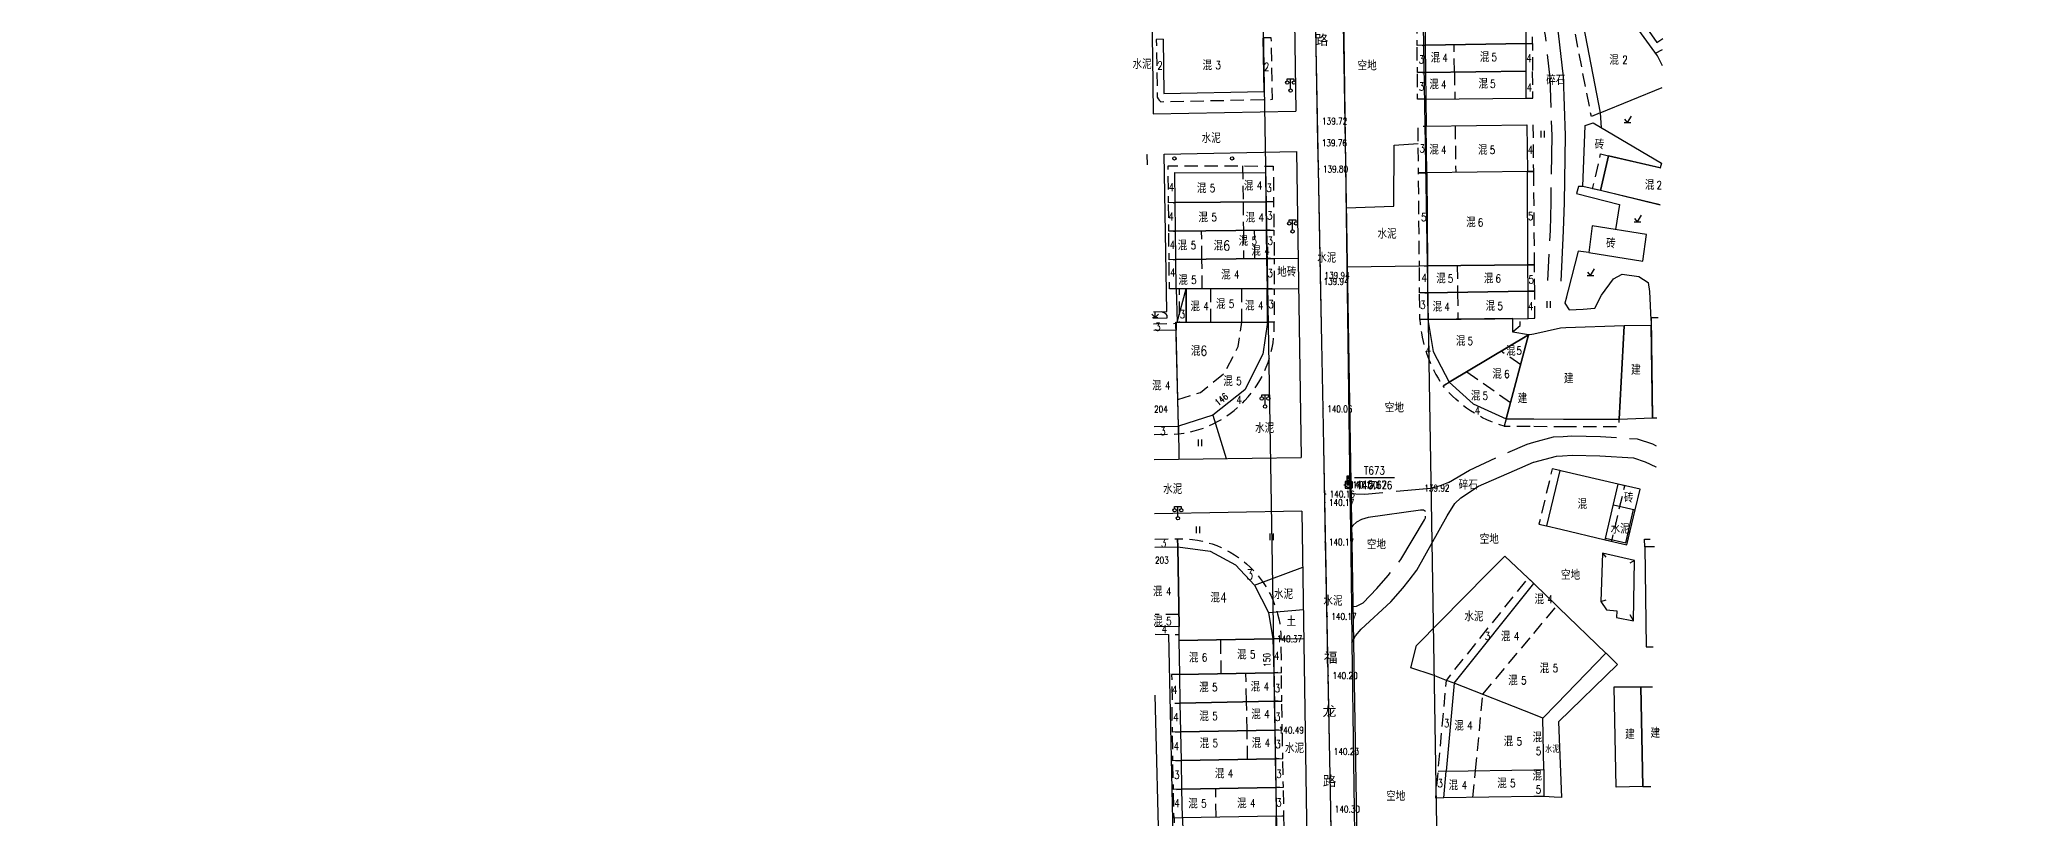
# Model space of a CAD drawing. Extents: x 529262 to 576451, y 2694391 to 2717535.
# Drawn here: x 565890.9 to 566188.9, y 2709770.7 to 2709887.6 of the extents above; entities that cross this region are included whole.
import ezdxf
from ezdxf.enums import TextEntityAlignment as Align
from ezdxf.xclip import XClip

# ---------------------------------------------------------------- set-up
doc = ezdxf.new("R2010")
doc.units = 0
doc.header["$XCLIPFRAME"] = 0
doc.linetypes.add('X2', pattern=[10, 8, -2])
doc.linetypes.add('X5', pattern=[3, 2, -1])
for name, color, linetype in [('a红线图', 1, 'Continuous'), ('DLDW', 8, 'Continuous'), ('DLSS', 4, 'Continuous'), ('DMTZ', 8, 'Continuous'), ('GCD', 8, 'Continuous'), ('JMD', 8, 'Continuous'), ('KZD', 8, 'Continuous'), ('PP-COM', 7, 'Continuous'), ('RD-中线', 40, 'Continuous'), ('RD-红线', 7, 'Continuous'), ('ZBTZ', 8, 'Continuous'), ('ZJ', 7, 'Continuous'), ('污水管径标注_W10-', 202, 'Continuous')]:
    doc.layers.add(name, color=color, linetype=linetype)
doc.styles.add('HZ', font='rs.shx', dxfattribs={"width": 0.8, "bigfont": 'hztxt.shx'})
doc.styles.add('romanc', font='romanc.shx', dxfattribs={"width": 0.8})
doc.styles.add('等线体', font='simhei.ttf')
doc.linetypes.add('10421', pattern='A,2,[150,AAA.SHX,S=0.5,R=0,X=0,Y=0.5],1e-11', length=2)
doc.linetypes.add('10422', pattern='A,0.75,[150,AAA.SHX,S=0.5,R=0,X=0,Y=0.5],1.5,[177,AAA.SHX,S=1,R=0,X=0,Y=0.4],0.75', length=3)
doc.linetypes.add('1161', pattern='A,0,[149,AAA.SHX,S=0.15,R=0,X=0,Y=0],-1.6', length=1.6)
doc.linetypes.add('445', pattern='A,8,-0.5,[147,AAA.SHX,S=1,R=0,X=0,Y=0],-1.5', length=10)

# ---------------------------------------------------------------- blocks, each defined once
blk = doc.blocks.new('A$C19FD0107')
at = {"layer": 'RD-中线', "color": 8, "flags": 128}
blk.add_lwpolyline([(-4915.64, 15741.63), (-4910.45, 15430.53)], dxfattribs=at)
at = {"layer": 'RD-中线', "color": 8}
blk.add_lwpolyline([(-4910.45, 15430.53), (-4907.99, 15283.66)], dxfattribs=at)
at = {"layer": 'RD-中线', "color": 8, "linetype": 'Continuous', "flags": 128}
for points in [[(-4490.73, 14139.44, 0), (-4490.29, 14139.42)], [(-3818.25, 14086.17, 0), (-3817.74, 14086.17)]]:
    blk.add_lwpolyline(points, format="xyb", dxfattribs=at)
at = {"layer": 'RD-红线', "color": 8, "flags": 128}
for points in [[(-4927.13, 15710.71), (-4927.13, 15710.47), (-4926.97, 15701.33), (-4922.45, 15430.33)], [(-4903.14, 15711.75), (-4903.14, 15711.5), (-4902.87, 15695.1), (-4898.45, 15430.73)]]:
    blk.add_lwpolyline(points, dxfattribs=at)
at = {"layer": 'RD-红线', "color": 8}
for points in [[(-4922.45, 15430.33), (-4920.82, 15333.12)], [(-4898.45, 15430.73), (-4896.82, 15333.35)]]:
    blk.add_lwpolyline(points, dxfattribs=at)
blk = doc.blocks.new('GC200')
at = {"linetype": 'Continuous', "const_width": 0.2, "flags": 128}
blk.add_lwpolyline([(-0.1, 0, 1), (0.1, 0, 1)], format="xyb", close=True, dxfattribs=at)
blk = doc.blocks.new('gc054')
at = {"color": 8}
for points in [[(-0.5, 0), (0, 0), (0.5, 0), (0.5, 2.6), (-0.5, 2.6), (-0.5, 0)], [(-0.5, 2.08), (0.5, 2.08)], [(-0.5, 1.56), (0.5, 1.56)], [(-0.5, 1.04), (0.5, 1.04)], [(-0.5, 0.52), (0.5, 0.52)]]:
    blk.add_lwpolyline(points, dxfattribs=at)
at = {"color": 8, "linetype": 'Continuous'}
for points in [[(0.5, 2.08), (0.5, 2.6), (-0.5, 2.6)], [(-0.5, 2.6), (-0.5, 2.08), (0.5, 2.08)], [(-0.5, 1.56), (-0.5, 1.04), (0.5, 1.04)], [(0.5, 1.56), (-0.5, 1.56), (0.5, 1.04)], [(0.5, 0), (0.5, 0.52), (-0.5, 0.52)], [(-0.5, 0.52), (0, 0), (0.5, 0)], [(-0.5, 0.52), (-0.5, 0), (0, 0)]]:
    blk.add_solid(points, dxfattribs=at)
blk = doc.blocks.new('gc261')
blk.add_lwpolyline([(-1, -1), (1, -1), (1, 1), (-1, 1)], close=True)
blk.add_point((0, 0))
blk = doc.blocks.new('gc121')
at = {"color": 8}
for p, q in [((-0.5, -1), (-0.5, 1)), ((0.5, -1), (0.5, 1))]:
    blk.add_line(p, q, dxfattribs=at)
blk = doc.blocks.new('gc170')
at = {"color": 8, "linetype": 'Continuous'}
blk.add_circle((0, 0), 0.5, dxfattribs=at)
blk = doc.blocks.new('gc124')
at = {"color": 8}
for p, q in [((-1, 1), (0, 0)), ((-0.8, 0), (0.8, 0)), ((0, 0), (0, 1.6)), ((0, 0), (1, 1))]:
    blk.add_line(p, q, dxfattribs=at)
blk = doc.blocks.new('gc097')
at = {"color": 8}
for p, q in [((-1, 2.9), (-1, 3.5)), ((-1, 3.5), (1, 3.5)), ((0, 0.5), (0, 3.5)), ((1, 3.5), (1, 2.9))]:
    blk.add_line(p, q, dxfattribs=at)
for centre in [(-1, 2.4), (0, 0), (1, 2.4)]:
    blk.add_circle(centre, 0.5, dxfattribs=at)
blk = doc.blocks.new('gc116')
at = {"color": 8}
for p, q in [((-1.3, 0), (-0.8, 0)), ((0, 1.3), (0, 0.8)), ((1.3, 0), (0.8, 0)), ((0, -1.3), (0, -0.8))]:
    blk.add_line(p, q, dxfattribs=at)
blk.add_circle((0, 0), 0.8, dxfattribs=at)
blk.add_point((0, 0), dxfattribs=at)
blk = doc.blocks.new('gc123')
at = {"color": 8}
for p, q in [((-1, 0), (1, 0)), ((0, 0), (-0.8, 1)), ((0, 0), (1.2, 2))]:
    blk.add_line(p, q, dxfattribs=at)

msp = doc.modelspace()

# ---------------------------------------------------------------- linework, layer by layer
at = {"layer": 'a红线图', "color": 8, "linetype": 'Continuous', "lineweight": 0, "flags": 128}
msp.add_lwpolyline([(566002.192, 2710136.326), (566109.082, 2710133.706), (566102.533, 2710124.92), (566100.925, 2710114.792), (566103.162, 2710098.867), (566102.215, 2710078.564), (566102.717, 2710046.58), (566103.542, 2710024.38), (566098.749, 2709996.517), (566091.062, 2709979.95), (566088.689, 2709969.605), (566093.614, 2709951.357), (566100.107, 2709923.223), (566100.107, 2709923.223), (566100.107, 2709923.223), (566095.932, 2709922.206), (566095.932, 2709922.206), (566081.847, 2709912.554), (566085.668, 2709714.381)], dxfattribs=at)
msp.add_lwpolyline([(566002.192, 2710136.326), (566109.082, 2710133.706), (566102.533, 2710124.92), (566100.925, 2710114.792), (566103.162, 2710098.867), (566102.215, 2710078.564), (566102.717, 2710046.58), (566103.542, 2710024.38), (566098.749, 2709996.517), (566091.062, 2709979.95), (566088.689, 2709969.605), (566093.614, 2709951.357), (566100.107, 2709923.223), (566100.107, 2709923.223), (566100.107, 2709923.223), (566095.932, 2709922.206), (566095.932, 2709922.206), (566081.847, 2709912.554), (566085.668, 2709714.381)], dxfattribs=at)
at = {"layer": 'DLSS', "linetype": 'Continuous', "flags": 128}
for points in [[(566078.675, 2709920.534), (566079.33, 2709876.849)], [(566086.206, 2709910.49), (566087.42, 2709819.556)], [(566079.421, 2709870.774), (566080.109, 2709824.875)], [(566080.23, 2709816.793), (566081.023, 2709763.902)], [(566087.491, 2709814.228), (566087.647, 2709802.516)], [(566087.72, 2709797.064), (566088.198, 2709761.25)]]:
    msp.add_lwpolyline(points, dxfattribs=at)
for points, elevation in [([(566057.301, 2709920.31), (566057.867, 2709881.071), (566057.934, 2709876.442)], 139.365), ([(566114.998, 2709901.996), (566116.131, 2709898.395), (566117.554, 2709893.47), (566118.681, 2709888.523), (566119.394, 2709881.992), (566119.694, 2709873.166), (566119.541, 2709863.105), (566119.434, 2709858.858), (566119.045, 2709851.3)], 137.872), ([(566057.934, 2709876.442), (566079.33, 2709876.849)], 139.631), ([(566056.967, 2709870.35), (566057.021, 2709870.351)], 139.631), ([(566057.051, 2709868.76), (566057.021, 2709870.351)], 139.974), ([(566059.54, 2709870.399), (566079.421, 2709870.774)], 139.631), ([(566059.986, 2709846.75), (566059.54, 2709870.399)], 139.974), ([(566057.975, 2709846.713), (566059.986, 2709846.75)], 139.796), ([(566114.998, 2709824.148), (566118.417, 2709825.077), (566119.325, 2709825.127)], 140.223), ([(566119.325, 2709825.127), (566120.771, 2709825.205), (566124.902, 2709825.108), (566129.936, 2709824.797), (566131.718, 2709824.201), (566133.319, 2709823.441), (566133.324, 2709823.437)], 140.223), ([(566058.087, 2709824.573), (566080.109, 2709824.875)], 140.046), ([(566087.72, 2709797.064), (566088.253, 2709798.116), (566089.124, 2709799.114), (566093.55, 2709803.206), (566095.384, 2709805.273), (566096.318, 2709806.45), (566097.48, 2709807.96), (566102, 2709816.12), (566103.163, 2709817.972), (566104.036, 2709818.824), (566106.704, 2709820.564), (566112.103, 2709822.897), (566114.983, 2709824.144), (566114.998, 2709824.148)], 140.223), ([(566080.23, 2709816.793), (566058.128, 2709816.409)], 140.098), ([(566098.765, 2709816.764), (566098.463, 2709816.955), (566098.008, 2709816.96), (566090.159, 2709815.84), (566089.184, 2709815.576), (566088.436, 2709815.139), (566087.874, 2709814.658), (566087.491, 2709814.228)], 139.781), ([(566060.223, 2709798.318), (566060.979, 2709763.516)], 140.397), ([(566058.187, 2709789.194), (566058.806, 2709763.474)], 140.397)]:
    msp.add_lwpolyline(points, dxfattribs=dict(at, elevation=elevation))
at = {"layer": 'DLSS', "linetype": 'X2', "flags": 128}
for points, elevation in [([(566114.998, 2709895.112), (566115.616, 2709892.97), (566116.706, 2709888.191), (566117.398, 2709881.849), (566117.693, 2709873.147), (566117.541, 2709863.145), (566117.436, 2709858.935), (566117.047, 2709851.404)], 137.872), ([(566114.998, 2709827.153), (566117.954, 2709827.957), (566119.396, 2709828.035)], 140.223), ([(566119.396, 2709828.035), (566120.727, 2709828.107), (566125.025, 2709828.005), (566130.494, 2709827.668), (566132.803, 2709826.895), (566133.375, 2709826.624)], 140.223), ([(566102.214, 2709821.097), (566105.352, 2709822.967), (566110.951, 2709825.559), (566114.021, 2709826.888), (566114.998, 2709827.153)], 140.223), ([(566102.214, 2709821.097), (566100.958, 2709820.627), (566099.537, 2709820.233), (566089.68, 2709819.309), (566088.307, 2709819.37), (566087.772, 2709819.435), (566087.42, 2709819.556)], 139.781), ([(566087.647, 2709802.516), (566088.423, 2709802.58), (566089.406, 2709803.061), (566091.464, 2709805.225), (566093.162, 2709807.138), (566094.033, 2709808.236), (566095.049, 2709809.556), (566098.611, 2709815.531), (566098.737, 2709815.832), (566098.793, 2709816.133), (566098.827, 2709816.527), (566098.765, 2709816.764)], 140.223)]:
    msp.add_lwpolyline(points, dxfattribs=dict(at, elevation=elevation))
at = {"layer": 'DMTZ', "linetype": '10422', "flags": 128}
for points in [[(566122.37, 2709865.509), (566121.714, 2709865.554), (566121.434, 2709864.492), (566127.878, 2709862.852), (566127.265, 2709859.077)], [(566133.953, 2709862.743), (566124.988, 2709864.928), (566122.37, 2709865.509)]]:
    msp.add_lwpolyline(points, dxfattribs=at)
at = {"layer": 'DMTZ', "linetype": '10421'}
for points in [[(566123.244, 2709855.631), (566121.683, 2709855.838), (566119.685, 2709848.02), (566120.328, 2709847.033), (566122.401, 2709847.145), (566124.138, 2709847.257), (566125.147, 2709849.217), (566126.964, 2709851.699), (566128.285, 2709852.353), (566130.75, 2709852.017), (566132.151, 2709851.121), (566132.347, 2709849.756), (566132.576, 2709845.539), (566132.624, 2709845.266)], [(566119.91, 2709848.902), (566119.685, 2709848.02), (566119.881, 2709847.719)]]:
    msp.add_lwpolyline(points, dxfattribs=at)
at = {"layer": 'JMD', "linetype": 'Continuous'}
for p, q in [((566061.494, 2709845.179, 140.307), (566062.887, 2709850.184)), ((566125.318, 2709810.53), (566125.806, 2709809.896)), ((566129.182, 2709812.626), (566128.938, 2709812.683)), ((566130.121, 2709809.425), (566129.426, 2709809.028)), ((566125.084, 2709803.267), (566125.852, 2709803.491)), ((566129.949, 2709800.337, 139.661), (566129.444, 2709801.237))]:
    msp.add_line(p, q, dxfattribs=at)
at = {"layer": 'JMD', "linetype": 'X5', "flags": 128}
for points, elevation in [([(566124.946, 2709876.592), (566123.637, 2709876.037), (566120.883, 2709890.237), (566127.383, 2709893.822), (566128.091, 2709892.619)], 139.159), ([(566098.721, 2709886.715), (566097.51, 2709886.705), (566097.475, 2709890.757), (566098.69, 2709890.767)], 140.037), ([(566113.837, 2709886.963), (566114.826, 2709886.969), (566114.803, 2709891.084), (566113.804, 2709891.082)], 140.406), ([(566059.394, 2709887.614), (566058.377, 2709887.597), (566058.526, 2709878.919), (566058.644, 2709878.702), (566058.813, 2709878.473), (566059.078, 2709878.256), (566075.801, 2709878.611), (566075.634, 2709887.847), (566074.482, 2709887.825)], 139.872), ([(566098.757, 2709882.658), (566097.545, 2709882.648), (566097.51, 2709886.705), (566098.721, 2709886.715)], 140.407), ([(566103.11, 2709882.713), (566103.043, 2709886.786)], 140.768), ([(566113.837, 2709886.963), (566114.826, 2709886.969), (566114.82, 2709882.862), (566113.856, 2709882.85)], 140.406), ([(566098.787, 2709878.64), (566097.58, 2709878.63), (566097.545, 2709882.648), (566098.757, 2709882.658)], 140.444), ([(566103.11, 2709882.713), (566103.159, 2709878.677)], 140.768), ([(566113.87, 2709878.766), (566114.872, 2709878.8), (566114.82, 2709882.862), (566113.856, 2709882.85)], 140.397), ([(566098.969, 2709867.605), (566097.719, 2709867.594), (566097.657, 2709874.582), (566098.856, 2709874.593)], 140.223), ([(566103.208, 2709874.646), (566103.293, 2709867.651)], 140.768), ([(566114.054, 2709867.767), (566114.991, 2709867.775), (566114.934, 2709874.791), (566113.949, 2709874.777)], 140.049), ([(566124.988, 2709864.928), (566123.828, 2709865.2), (566125.034, 2709870.412), (566126.19, 2709870.145)], 139.15), ([(566061.227, 2709863.105), (566061.227, 2709863.105), (566060.213, 2709863.094), (566060.154, 2709868.646), (566075.921, 2709868.594), (566075.977, 2709863.263), (566074.808, 2709863.25)], 141.894), ([(566071.335, 2709868.609), (566071.393, 2709863.214)], 140.222), ([(566099.067, 2709853.604), (566097.845, 2709853.593), (566097.719, 2709867.594), (566098.969, 2709867.605)], 140.223), ([(566114.054, 2709867.767), (566114.991, 2709867.775), (566114.91, 2709867.82)], 140.049), ([(566114.998, 2709867.064), (566114.991, 2709867.775), (566114.054, 2709867.767)], 140.165), ([(566114.998, 2709853.771), (566115.124, 2709853.771), (566114.998, 2709867.064)], 140.165), ([(566061.272, 2709858.831), (566060.259, 2709858.82), (566060.213, 2709863.094), (566061.227, 2709863.105)], 141.894), ([(566071.393, 2709863.214), (566071.438, 2709858.94)], 140.222), ([(566074.808, 2709863.25), (566075.977, 2709863.263), (566076.023, 2709858.988), (566074.859, 2709858.976)], 140.333), ([(566061.318, 2709854.56), (566060.304, 2709854.549), (566060.259, 2709858.82), (566061.272, 2709858.831)], 141.894), ([(566071.438, 2709858.94), (566071.484, 2709854.669)], 140.222), ([(566073.177, 2709854.687), (566073.131, 2709858.958)], 140.333), ([(566074.859, 2709858.976), (566076.023, 2709858.988), (566076.069, 2709854.717), (566074.91, 2709854.705)], 140.313), ([(566061.365, 2709850.185), (566060.351, 2709850.174), (566060.304, 2709854.549), (566061.318, 2709854.56)], 141.894), ([(566074.91, 2709854.705), (566076.069, 2709854.717), (566076.066, 2709850.175), (566074.991, 2709850.176)], 140.298), ([(566099.063, 2709849.576), (566097.881, 2709849.565), (566097.845, 2709853.593), (566099.067, 2709853.604)], 140.223), ([(566103.511, 2709853.652), (566103.574, 2709849.646)], 140.768), ([(566114.998, 2709853.775), (566114.113, 2709853.768)], 140.049), ([(566114.113, 2709853.768), (566114.998, 2709853.771)], 140.165), ([(566114.998, 2709849.818), (566115.137, 2709849.819), (566115.105, 2709853.776), (566114.998, 2709853.775)], 140.049), ([(566071.199, 2709845.178), (566071.202, 2709850.179)], 140.359), ([(566074.991, 2709850.176), (566076.066, 2709850.175), (566076.065, 2709845.178), (566075.074, 2709845.178)], 140.397), ([(566099.116, 2709845.565), (566097.917, 2709845.563), (566097.881, 2709849.565), (566099.063, 2709849.576)], 140.223), ([(566103.574, 2709849.646), (566103.622, 2709845.619)], 140.768), ([(566114.155, 2709849.811), (566114.998, 2709849.818)], 140.049), ([(566114.998, 2709849.818), (566114.155, 2709849.811)], 140.129), ([(566114.998, 2709845.75), (566115.171, 2709845.754), (566115.137, 2709849.819), (566114.998, 2709849.818)], 140.129), ([(566057.984, 2709844.937), (566061.34, 2709845), (566061.364, 2709843.98)], 140.35), ([(566061.607, 2709833.564), (566065.027, 2709834.638), (566068.615, 2709837.513), (566070.674, 2709841.546), (566071.199, 2709845.178)], 140.359), ([(566111.858, 2709843.851), (566112.011, 2709843.853), (566112.948, 2709844.663), (566112.936, 2709845.717)], 140.129), ([(566114.168, 2709845.73), (566114.998, 2709845.75)], 140.129), ([(566113.036, 2709838.767), (566110.116, 2709840.812)], 158.856), ([(566111.515, 2709833.087), (566104.9, 2709837.719)], 158.856), ([(566058.068, 2709828.312), (566061.729, 2709828.4), (566061.701, 2709829.574)], 140.35), ([(566110.864, 2709830.65), (566110.572, 2709829.558), (566114.998, 2709829.543)], 140.162), ([(566114.998, 2709829.543), (566119.433, 2709829.527)], 140.162), ([(566119.433, 2709829.527), (566127.799, 2709829.498), (566127.827, 2709830.63)], 140.162), ([(566118.908, 2709822.905), (566117.761, 2709823.162), (566115.785, 2709814.88), (566116.918, 2709814.61)], 139.964), ([(566125.697, 2709812.516), (566126.69, 2709812.289), (566128.649, 2709820.612), (566127.679, 2709820.84)], 140.33), ([(566058.147, 2709812.606), (566061.572, 2709812.673), (566061.596, 2709811.477)], 140.399), ([(566131.656, 2709811.442), (566131.622, 2709812.622), (566133.152, 2709812.645)], 140.295), ([(566101.506, 2709773.786), (566100.306, 2709773.758), (566101.886, 2709791.406), (566114.179, 2709806.799), (566114.998, 2709805.962)], 140.347), ([(566061.793, 2709801.33), (566058.204, 2709801.298)], 140.394), ([(566114.998, 2709798.477), (566118.289, 2709802.409)], 158.025), ([(566058.219, 2709798.349), (566061.81, 2709798.294), (566061.829, 2709799.524)], 140.78), ([(566107.379, 2709789.375), (566114.998, 2709798.477)], 158.025), ([(566068.126, 2709792.424), (566068.039, 2709797.5)], 140.394), ([(566075.989, 2709792.576), (566077.169, 2709792.614), (566077.085, 2709797.681), (566075.874, 2709797.634)], 140.492), ([(566061.894, 2709792.303), (566060.682, 2709792.283), (566060.765, 2709788), (566061.977, 2709788.023)], 140.394), ([(566071.912, 2709788.216), (566071.829, 2709792.495)], 140.394), ([(566076.056, 2709788.296), (566077.195, 2709788.318), (566077.169, 2709792.614), (566075.989, 2709792.576)], 140.492), ([(566103.047, 2709790.997), (566101.886, 2709791.406)], 155.699), ([(566106.257, 2709777.877), (566107.379, 2709789.375)], 140.42), ([(566062.061, 2709783.692), (566060.792, 2709783.668), (566060.765, 2709788), (566061.977, 2709788.023)], 140.394), ([(566071.996, 2709783.885), (566071.912, 2709788.216)], 140.394), ([(566076.141, 2709783.965), (566077.279, 2709783.987), (566077.195, 2709788.318), (566076.056, 2709788.296)], 140.492), ([(566062.145, 2709779.387), (566060.875, 2709779.363), (566060.792, 2709783.668), (566062.061, 2709783.692)], 140.394), ([(566072.079, 2709779.58), (566071.996, 2709783.885)], 140.394), ([(566076.222, 2709779.66), (566077.362, 2709779.682), (566077.279, 2709783.987), (566076.141, 2709783.965)], 140.772), ([(566062.228, 2709775.08), (566062.228, 2709775.08), (566060.959, 2709775.056), (566060.875, 2709779.363), (566062.145, 2709779.387)], 140.394), ([(566076.308, 2709775.353), (566077.446, 2709775.375), (566077.362, 2709779.682), (566076.222, 2709779.66)], 140.627), ([(566105.863, 2709773.83), (566106.257, 2709777.877)], 140.42), ([(566062.311, 2709770.779), (566061.042, 2709770.757), (566060.959, 2709775.056), (566062.228, 2709775.08)], 140.394), ([(566067.371, 2709770.877), (566067.288, 2709775.178)], 140.627), ([(566076.37, 2709771.051), (566077.529, 2709771.073), (566077.446, 2709775.375), (566076.308, 2709775.353)], 140.627), ([(566062.311, 2709770.779), (566061.042, 2709770.757), (566061.133, 2709765.309), (566077.621, 2709765.584), (566077.529, 2709771.073), (566076.37, 2709771.051)], 140.394)]:
    msp.add_lwpolyline(points, dxfattribs=dict(at, elevation=elevation))
at = {"layer": 'JMD', "linetype": 'Continuous', "flags": 128}
for points, elevation in [([(566134.49, 2709896.368), (566132.285, 2709894.852), (566132.008, 2709895.255), (566129.151, 2709893.281), (566133.457, 2709887.128), (566134.352, 2709887.732)], 138.463), ([(566134.286, 2709883.622), (566133.572, 2709885.149), (566130.76, 2709888.965), (566130.76, 2709888.965), (566130.76, 2709888.965), (566128.091, 2709892.619), (566122.453, 2709889.525), (566124.946, 2709876.592), (566134.235, 2709880.381)], 139.159), ([(566059.394, 2709887.614), (566059.526, 2709879.474), (566074.571, 2709879.793), (566074.432, 2709887.825)], 139.915), ([(566134.286, 2709883.622), (566133.572, 2709885.149), (566133.282, 2709885.544), (566134.326, 2709886.096)], 129.541), ([(566133.953, 2709862.791), (566124.988, 2709864.928), (566126.19, 2709870.145), (566134.042, 2709868.328)], 139.15), ([(566058.062, 2709829.506), (566061.701, 2709829.574), (566061.364, 2709843.98), (566057.989, 2709843.918)], 140.35), ([(566133.682, 2709845.824), (566132.617, 2709845.833), (566132.803, 2709830.811), (566133.443, 2709830.829)], 139.472), ([(566119.268, 2709822.82), (566118.908, 2709822.905), (566116.918, 2709814.61), (566119.053, 2709814.101)], 139.964), ([(566119.053, 2709814.101), (566125.697, 2709812.516), (566127.679, 2709820.84), (566119.268, 2709822.82)], 139.964), ([(566058.153, 2709811.431), (566061.596, 2709811.477), (566061.829, 2709799.524), (566058.214, 2709799.468)], 140.399), ([(566133.133, 2709811.47), (566131.656, 2709811.442), (566131.839, 2709796.446), (566132.893, 2709796.462)], 139.856), ([(566132.558, 2709775.463), (566131.367, 2709775.437), (566131.075, 2709790.463), (566132.798, 2709790.478)], 140.108), ([(566114.998, 2709773.976), (566101.506, 2709773.786), (566101.865, 2709777.804), (566114.998, 2709778.022)], 140.347), ([(566114.998, 2709778.022), (566116.494, 2709778.047), (566116.512, 2709773.997), (566114.998, 2709773.976)], 140.347)]:
    msp.add_lwpolyline(points, dxfattribs=dict(at, elevation=elevation))
for points, elevation in [([(566098.69, 2709890.767), (566098.721, 2709886.715), (566113.837, 2709886.963), (566113.804, 2709891.088)], 140.037), ([(566098.721, 2709886.715), (566098.757, 2709882.658), (566113.856, 2709882.85), (566113.837, 2709886.963)], 140.439), ([(566098.757, 2709882.658), (566098.787, 2709878.64), (566113.87, 2709878.766), (566113.856, 2709882.85)], 140.407), ([(566098.856, 2709874.593), (566113.949, 2709874.777), (566114.054, 2709867.767), (566098.969, 2709867.605)], 140.332), ([(566124.988, 2709864.928), (566122.37, 2709865.509), (566122.733, 2709874.69), (566123.917, 2709875.059), (566134.138, 2709869.041), (566133.976, 2709868.343), (566126.19, 2709870.145)], 139.15), ([(566061.227, 2709863.105), (566061.179, 2709867.63), (566074.746, 2709867.603), (566074.808, 2709863.25)], 140.333), ([(566098.969, 2709867.605), (566099.067, 2709853.604), (566114.113, 2709853.768), (566114.054, 2709867.767)], 140.349), ([(566061.272, 2709858.831), (566061.227, 2709863.105), (566074.808, 2709863.25), (566074.859, 2709858.976)], 140.333), ([(566061.318, 2709854.56), (566061.272, 2709858.831), (566074.859, 2709858.976), (566074.91, 2709854.705)], 140.333), ([(566123.739, 2709859.651), (566123.244, 2709855.631), (566131.34, 2709854.318), (566131.899, 2709858.323)], 139.264), ([(566074.991, 2709850.176), (566061.365, 2709850.185), (566061.318, 2709854.56), (566074.91, 2709854.705)], 140.397), ([(566099.067, 2709853.604), (566099.063, 2709849.576), (566114.155, 2709849.811), (566114.113, 2709853.768)], 140.253), ([(566061.494, 2709845.179), (566062.883, 2709845.179), (566062.887, 2709850.184), (566061.365, 2709850.185)], 140.307), ([(566099.063, 2709849.576), (566099.116, 2709845.565), (566114.168, 2709845.73), (566114.155, 2709849.811)], 140.723), ([(566061.336, 2709845.179), (566075.074, 2709845.178), (566074.379, 2709840.368), (566071.656, 2709835.035), (566066.863, 2709831.195), (566061.701, 2709829.574)], 140.395), ([(566099.116, 2709845.565), (566099.928, 2709840.757), (566102.292, 2709836.173), (566114.23, 2709843.25), (566111.86, 2709843.651), (566111.838, 2709845.704)], 140.223), ([(566102.292, 2709836.173), (566105.905, 2709832.905), (566110.864, 2709830.65), (566114.23, 2709843.25)], 140.345), ([(566127.827, 2709830.63), (566132.803, 2709830.811), (566132.632, 2709844.657), (566128.561, 2709844.607)], 139.506), ([(566061.596, 2709811.477), (566061.596, 2709811.477), (566066.443, 2709810.806), (566070.239, 2709808.767), (566073.115, 2709805.707), (566075.227, 2709801.592), (566075.874, 2709797.634), (566061.796, 2709797.393), (566061.829, 2709799.524), (566061.829, 2709799.524)], 140.78), ([(566061.894, 2709792.303), (566061.796, 2709797.393), (566075.874, 2709797.634), (566075.989, 2709792.576)], 140.394), ([(566061.977, 2709788.023), (566061.894, 2709792.303), (566075.989, 2709792.576), (566076.056, 2709788.296)], 140.394), ([(566127.341, 2709775.403), (566127.049, 2709790.429), (566131.075, 2709790.463), (566131.378, 2709775.49)], 140.329), ([(566062.061, 2709783.692), (566061.977, 2709788.023), (566076.056, 2709788.296), (566076.141, 2709783.965)], 140.394), ([(566062.145, 2709779.387), (566062.061, 2709783.692), (566076.141, 2709783.965), (566076.222, 2709779.66)], 140.394), ([(566062.228, 2709775.08), (566062.145, 2709779.387), (566076.222, 2709779.66), (566076.308, 2709775.353)], 140.394), ([(566062.311, 2709770.779), (566062.228, 2709775.08), (566076.308, 2709775.353), (566076.37, 2709771.051)], 140.394), ([(566062.395, 2709766.479), (566076.39, 2709766.741), (566076.37, 2709771.051), (566062.311, 2709770.779)], 140.394)]:
    msp.add_lwpolyline(points, close=True, dxfattribs=dict(at, elevation=elevation))
at = {"layer": 'JMD', "linetype": '445', "flags": 128}
for points in [[(566098.787, 2709878.64), (566098.856, 2709874.593)], [(566124.946, 2709876.592), (566125.109, 2709874.357)]]:
    msp.add_lwpolyline(points, dxfattribs=at)
at = {"layer": 'JMD', "linetype": 'X5', "flags": 128}
for points in [[(566065.224, 2709854.602), (566065.179, 2709858.873)], [(566065.271, 2709850.182), (566065.224, 2709854.602)], [(566062.887, 2709850.184), (566061.803, 2709850.178), (566061.802, 2709845.179), (566062.883, 2709845.179)], [(566066.542, 2709845.179), (566066.545, 2709850.182)], [(566101.865, 2709777.804), (566100.661, 2709777.729)]]:
    msp.add_lwpolyline(points, dxfattribs=at)
at = {"layer": 'JMD', "linetype": 'Continuous', "flags": 128}
for points in [[(566062.887, 2709850.184), (566062.883, 2709845.179), (566075.074, 2709845.178), (566074.991, 2709850.176)], [(566129.949, 2709800.337), (566130.121, 2709809.425), (566125.318, 2709810.53), (566125.084, 2709803.267), (566125.932, 2709802.024), (566127.445, 2709801.882), (566127.419, 2709800.853)]]:
    msp.add_lwpolyline(points, close=True, dxfattribs=at)
at = {"layer": 'JMD', "linetype": 'X5', "flags": 128}
for points, elevation in [([(566061.701, 2709829.574), (566061.729, 2709828.4, 0.3913697), (566076.065, 2709845.178), (566075.074, 2709845.178)], 140.359), ([(566099.116, 2709845.565), (566097.917, 2709845.563, 0.136915), (566101.386, 2709835.636), (566102.292, 2709836.173)], 140.223), ([(566061.596, 2709811.477), (566061.572, 2709812.673, -0.4178772), (566077.085, 2709797.681), (566075.874, 2709797.634)], 140.484)]:
    msp.add_lwpolyline(points, format="xyb", dxfattribs=dict(at, elevation=elevation))
at = {"layer": 'JMD', "linetype": 'Continuous', "flags": 128}
for points in [[(566114.998, 2709843.379), (566114.422, 2709843.251), (566114.23, 2709843.25), (566110.864, 2709830.65), (566114.998, 2709830.645)], [(566119.797, 2709844.301), (566119.023, 2709844.274), (566114.998, 2709843.379)], [(566119.46, 2709830.64), (566127.827, 2709830.63), (566128.561, 2709844.607), (566119.797, 2709844.301)], [(566114.998, 2709830.645), (566119.46, 2709830.64)], [(566126.947, 2709817.766), (566130.206, 2709816.99), (566130.949, 2709820.138), (566127.679, 2709820.84)], [(566125.697, 2709812.516), (566128.981, 2709811.768), (566130.206, 2709816.99)], [(566125.755, 2709812.759), (566128.794, 2709812.067), (566129.962, 2709817.047)], [(566114.998, 2709786.287), (566103.047, 2709790.997), (566114.998, 2709805.962)], [(566114.998, 2709805.962), (566118.763, 2709802.329)], [(566118.763, 2709802.329), (566125.816, 2709795.525), (566118.407, 2709787.858)], [(566114.998, 2709786.287), (566103.047, 2709790.997), (566101.865, 2709777.804), (566114.998, 2709778.022)], [(566118.407, 2709787.858), (566116.367, 2709785.747), (566114.998, 2709786.287)], [(566114.998, 2709778.022), (566116.494, 2709778.047), (566116.367, 2709785.747), (566114.998, 2709786.287)]]:
    msp.add_lwpolyline(points, dxfattribs=at)
at = {"layer": 'JMD', "linetype": 'X5', "flags": 128}
msp.add_lwpolyline([(566110.864, 2709830.65), (566110.572, 2709829.558, -0.1554967), (566101.386, 2709835.636), (566102.292, 2709836.173)], format="xyb", dxfattribs=at)
at = {"layer": 'KZD', "linetype": 'Continuous'}
msp.add_line((566094.098, 2709821.826, 140.176), (566088.098, 2709821.826, 140.176), dxfattribs=at)
at = {"layer": 'ZBTZ', "linetype": '1161', "flags": 128}
for points in [[(566086.849, 2709862.339), (566094.035, 2709862.559), (566094.08, 2709871.738), (566097.68, 2709871.963)], [(566087.42, 2709819.556), (566087.491, 2709814.228)], [(566101.886, 2709791.406), (566099.93, 2709792.221), (566096.573, 2709793.298), (566097.411, 2709796.638), (566108.117, 2709807.505), (566110.646, 2709810.049), (566114.998, 2709805.962)], [(566087.647, 2709802.516), (566087.72, 2709797.064)], [(566125.866, 2709795.525), (566127.568, 2709793.799), (566118.702, 2709785.189), (566119.136, 2709773.855), (566118.064, 2709773.914)], [(566118.064, 2709773.914), (566116.562, 2709773.997)]]:
    msp.add_lwpolyline(points, dxfattribs=at)
for points, elevation in [([(566074.91, 2709854.705), (566079.661, 2709854.776)], 140.298), ([(566097.845, 2709853.593), (566086.968, 2709853.425)], 140.223), ([(566074.991, 2709850.176), (566079.729, 2709850.247)], 140.397), ([(566057.98, 2709845.795), (566060.003, 2709845.833), (566060.009, 2709846.191), (566059.885, 2709846.35), (566059.567, 2709846.561), (566059.142, 2709846.734)], 139.796), ([(566066.863, 2709831.195), (566068.858, 2709824.721)], 140.484), ([(566061.701, 2709829.574), (566061.769, 2709824.624)], 140.359), ([(566073.115, 2709805.707), (566080.356, 2709808.392)], 140.401), ([(566075.227, 2709801.592), (566080.451, 2709802.061)], 140.42), ([(566075.874, 2709797.634), (566080.516, 2709797.704)], 140.37)]:
    msp.add_lwpolyline(points, dxfattribs=dict(at, elevation=elevation))
at = {"layer": '污水管径标注_W10-'}
msp.add_lwpolyline([(566084.632, 2709768.133), (566084.554, 2709772.132), (566084.169, 2709792.128), (566083.783, 2709812.125), (566083.668, 2709818.123), (566083.398, 2709832.121), (566083.012, 2709852.117), (566082.704, 2709868.114), (566082.627, 2709872.113), (566082.241, 2709892.11)], dxfattribs=at)

# ---------------------------------------------------------------- block references
at = {"layer": 'DLDW', "color": 252, "linetype": 'Continuous', "xscale": 0.5, "yscale": 0.5, "zscale": 0.5}
for p in [(566078.523, 2709879.923, 139.789), (566078.836, 2709858.781, 139.807), (566074.694, 2709832.519, 140.279), (566061.622, 2709815.754, 140.051)]:
    msp.add_blockref('gc097', p, dxfattribs=at)
at = {"layer": 'DLDW', "linetype": 'Continuous', "xscale": 0.5, "yscale": 0.5}
msp.add_blockref('gc054', (566087.216, 2709820.742, 140.201), dxfattribs=at)
at = {"layer": 'GCD', "linetype": 'Continuous'}
ref = msp.add_blockref('GC200', (566083.011, 2709875.335, 139.723), dxfattribs=dict(at, xscale=0.1999999999534339, yscale=0.1999999999534339, zscale=0.1999999999534339))
ref.add_attrib('height', '139.72', dxfattribs={"linetype": 'Continuous', "height": 1, "style": 'HZ', "width": 0.8}).set_placement((566083.251, 2709875.335, 139.723), align=Align.MIDDLE_LEFT)
ref = msp.add_blockref('GC200', (566082.611, 2709872.061, 139.76), dxfattribs=dict(at, xscale=0.5, yscale=0.5, zscale=0.5))
ref.add_attrib('height', '139.76', dxfattribs={"linetype": 'Continuous', "height": 1, "style": 'HZ', "width": 0.8}).set_placement((566083.211, 2709872.061, 139.76), align=Align.MIDDLE_LEFT)
ref = msp.add_blockref('GC200', (566082.772, 2709868.153, 139.8), dxfattribs=dict(at, xscale=0.5, yscale=0.5, zscale=0.5))
ref.add_attrib('height', '139.80', dxfattribs={"linetype": 'Continuous', "height": 1, "style": 'HZ', "width": 0.8}).set_placement((566083.372, 2709868.153, 139.8), align=Align.MIDDLE_LEFT)
ref = msp.add_blockref('GC200', (566083.008, 2709852.183, 139.94), dxfattribs=dict(at, xscale=0.5, yscale=0.5, zscale=0.5))
ref.add_attrib('height', '139.94', dxfattribs={"linetype": 'Continuous', "height": 1, "style": 'HZ', "width": 0.8}).set_placement((566083.608, 2709852.183, 139.94), align=Align.MIDDLE_LEFT)
ref = msp.add_blockref('GC200', (566083.222, 2709851.285, 139.941), dxfattribs=dict(at, xscale=0.1999999999534339, yscale=0.1999999999534339, zscale=0.1999999999534339))
ref.add_attrib('height', '139.94', dxfattribs={"linetype": 'Continuous', "height": 1, "style": 'HZ', "width": 0.8}).set_placement((566083.462, 2709851.285, 139.941), align=Align.MIDDLE_LEFT)
ref = msp.add_blockref('GC200', (566083.415, 2709832.144, 140.06), dxfattribs=dict(at, xscale=0.5, yscale=0.5, zscale=0.5))
ref.add_attrib('height', '140.06', dxfattribs={"linetype": 'Continuous', "height": 1, "style": 'HZ', "width": 0.8}).set_placement((566084.015, 2709832.144, 140.06), align=Align.MIDDLE_LEFT)
ref = msp.add_blockref('GC200', (566083.784, 2709819.37, 140.162), dxfattribs=dict(at, xscale=0.5, yscale=0.5, zscale=0.5))
ref.add_attrib('height', '140.16', dxfattribs={"linetype": 'Continuous', "height": 1, "style": 'HZ', "width": 0.8}).set_placement((566084.384, 2709819.37, 140.162), align=Align.MIDDLE_LEFT)
ref = msp.add_blockref('GC200', (566087.216, 2709820.742, 140.201), dxfattribs=dict(at, xscale=0.5, yscale=0.5, zscale=0.5))
ref.add_attrib('height', '140.20', dxfattribs={"linetype": 'Continuous', "height": 1, "style": 'HZ', "width": 0.8}).set_placement((566087.816, 2709820.742, 140.201), align=Align.MIDDLE_LEFT)
ref = msp.add_blockref('GC200', (566087.215, 2709820.762, 140.165), dxfattribs=dict(at, xscale=0.1999999999534339, yscale=0.1999999999534339, zscale=0.1999999999534339))
ref.add_attrib('height', '140.17', dxfattribs={"linetype": 'Continuous', "height": 1, "style": 'HZ', "width": 0.8}).set_placement((566087.455, 2709820.762, 140.165), align=Align.MIDDLE_LEFT)
ref = msp.add_blockref('GC200', (566098.352, 2709820.274, 139.921), dxfattribs=dict(at, xscale=0.1999999999534339, yscale=0.1999999999534339, zscale=0.1999999999534339))
ref.add_attrib('height', '139.92', dxfattribs={"linetype": 'Continuous', "height": 1, "style": 'HZ', "width": 0.8}).set_placement((566098.592, 2709820.274, 139.921), align=Align.MIDDLE_LEFT)
ref = msp.add_blockref('GC200', (566083.68, 2709818.107, 140.17), dxfattribs=dict(at, xscale=0.5, yscale=0.5, zscale=0.5))
ref.add_attrib('height', '140.17', dxfattribs={"linetype": 'Continuous', "height": 1, "style": 'HZ', "width": 0.8}).set_placement((566084.28, 2709818.107, 140.17), align=Align.MIDDLE_LEFT)
ref = msp.add_blockref('GC200', (566083.665, 2709812.184, 140.17), dxfattribs=dict(at, xscale=0.5, yscale=0.5, zscale=0.5))
ref.add_attrib('height', '140.17', dxfattribs={"linetype": 'Continuous', "height": 1, "style": 'HZ', "width": 0.8}).set_placement((566084.265, 2709812.184, 140.17), align=Align.MIDDLE_LEFT)
ref = msp.add_blockref('GC200', (566084.034, 2709801.018, 140.173), dxfattribs=dict(at, xscale=0.5, yscale=0.5, zscale=0.5))
ref.add_attrib('height', '140.17', dxfattribs={"linetype": 'Continuous', "height": 1, "style": 'HZ', "width": 0.8}).set_placement((566084.634, 2709801.018, 140.173), align=Align.MIDDLE_LEFT)
ref = msp.add_blockref('GC200', (566075.874, 2709797.634, 140.37), dxfattribs=dict(at, xscale=0.5, yscale=0.5))
ref.add_attrib('height', '140.37', dxfattribs={"linetype": 'Continuous', "height": 1, "style": 'HZ', "width": 0.8}).set_placement((566076.474, 2709797.634, 140.37), align=Align.MIDDLE_LEFT)
ref = msp.add_blockref('GC200', (566084.211, 2709792.129, 140.2), dxfattribs=dict(at, xscale=0.5, yscale=0.5, zscale=0.5))
ref.add_attrib('height', '140.20', dxfattribs={"linetype": 'Continuous', "height": 1, "style": 'HZ', "width": 0.8}).set_placement((566084.811, 2709792.129, 140.2), align=Align.MIDDLE_LEFT)
ref = msp.add_blockref('GC200', (566076.141, 2709783.965, 140.492), dxfattribs=dict(at, xscale=0.5, yscale=0.5))
ref.add_attrib('height', '140.49', dxfattribs={"linetype": 'Continuous', "height": 1, "style": 'HZ', "width": 0.8}).set_placement((566076.741, 2709783.965, 140.492), align=Align.MIDDLE_LEFT)
ref = msp.add_blockref('GC200', (566084.409, 2709780.763, 140.23), dxfattribs=dict(at, xscale=0.5, yscale=0.5, zscale=0.5))
ref.add_attrib('height', '140.23', dxfattribs={"linetype": 'Continuous', "height": 1, "style": 'HZ', "width": 0.8}).set_placement((566085.009, 2709780.763, 140.23), align=Align.MIDDLE_LEFT)
ref = msp.add_blockref('GC200', (566084.555, 2709772.095, 140.3), dxfattribs=dict(at, xscale=0.5, yscale=0.5, zscale=0.5))
ref.add_attrib('height', '140.30', dxfattribs={"linetype": 'Continuous', "height": 1, "style": 'HZ', "width": 0.8}).set_placement((566085.155, 2709772.095, 140.3), align=Align.MIDDLE_LEFT)
at = {"layer": 'KZD', "linetype": 'Continuous', "xscale": 0.5, "yscale": 0.5, "zscale": 0.5}
msp.add_blockref('gc116', (566087.152, 2709820.785, 140.176), dxfattribs=at)
at = {"layer": 'KZD', "linetype": 'Continuous', "xscale": 0.5, "yscale": 0.5}
msp.add_blockref('gc261', (566087.219, 2709820.759, 115.619), dxfattribs=at)
at = {"layer": 'PP-COM'}
ref = msp.add_blockref('A$C19FD0107', (570997.993, 2694390.603), dxfattribs=at)
XClip(ref).set_block_clipping_path([(-9366.4383134884, 14428.6043910822), (-3328.4480743363, 17452.7484863754)])
at = {"layer": 'ZBTZ', "linetype": 'Continuous', "xscale": 0.5, "yscale": 0.5, "zscale": 0.5}
for name, p in [('gc123', (566129.036, 2709875.108)), ('gc121', (566116.338, 2709873.387)), ('gc170', (566061.101, 2709869.754)), ('gc170', (566069.745, 2709869.754)), ('gc123', (566130.559, 2709860.214)), ('gc123', (566123.489, 2709852.169)), ('gc124', (566058.198, 2709845.882)), ('gc121', (566117.24, 2709847.837)), ('gc121', (566064.94, 2709827.073)), ('gc121', (566064.649, 2709813.994)), ('gc121', (566075.731, 2709812.967))]:
    msp.add_blockref(name, p, dxfattribs=at)

# ---------------------------------------------------------------- texts
at = {"layer": 'JMD', "linetype": 'Continuous', "style": 'HZ', "width": 0.8}
for s, p in [('3', (566097.732, 2709884.586)), ('4', (566101.292, 2709884.83)), ('5', (566108.664, 2709884.937)), ('4', (566113.894, 2709884.807)), ('2', (566128.273, 2709884.544)), ('2', (566058.522, 2709883.67, 139.935)), ('3', (566067.259, 2709883.738)), ('2', (566074.516, 2709883.482, 139.935)), ('3', (566097.768, 2709880.529, -0.032)), ('4', (566101.089, 2709880.826)), ('5', (566108.461, 2709880.934)), ('4', (566113.944, 2709880.404)), ('3', (566097.84, 2709871.245, -0.032)), ('4', (566101.089, 2709871.037)), ('5', (566108.392, 2709871.007)), ('4', (566114.099, 2709871.04)), ('4', (566060.252, 2709865.444)), ('5', (566066.399, 2709865.297)), ('4', (566073.461, 2709865.661)), ('3', (566074.882, 2709865.307)), ('2', (566133.417, 2709865.748)), ('4', (566060.172, 2709861.011)), ('5', (566066.643, 2709860.911)), ('4', (566073.703, 2709860.893)), ('3', (566074.991, 2709861.159)), ('5', (566098.09, 2709860.926, 140.253)), ('5', (566114.129, 2709861.101, 140.253)), ('5', (566072.676, 2709857.378)), ('3', (566075.065, 2709857.393)), ('6', (566106.611, 2709860.14)), ('4', (566060.368, 2709856.763)), ('5', (566063.535, 2709856.708)), ('4', (566074.57, 2709855.884)), ('4', (566060.447, 2709852.607)), ('5', (566063.621, 2709851.502)), ('4', (566070.04, 2709852.319)), ('3', (566075.042, 2709852.54, 140.397)), ('4', (566098.153, 2709851.841)), ('5', (566102.118, 2709851.711)), ('6', (566109.271, 2709851.722)), ('5', (566114.214, 2709851.583)), ('3', (566061.882, 2709846.36)), ('4', (566065.429, 2709847.557)), ('5', (566069.27, 2709847.914)), ('4', (566073.616, 2709847.68)), ('3', (566075.179, 2709847.882)), ('3', (566097.96, 2709847.756, -0.032)), ('4', (566101.583, 2709847.476)), ('5', (566109.54, 2709847.593)), ('4', (566114.115, 2709847.592)), ('3', (566058.198, 2709844.477)), ('5', (566105.076, 2709842.344)), ('4', (566098.782, 2709841.012)), ('5', (566112.409, 2709840.903)), ('6', (566110.548, 2709837.393)), ('4', (566059.684, 2709835.685)), ('5', (566070.367, 2709836.34)), ('4', (566070.401, 2709833.502)), ('5', (566107.325, 2709834.125)), ('4', (566106.147, 2709831.916)), ('3', (566058.966, 2709828.828)), ('3', (566059.073, 2709812.016, 140.484)), ('4', (566059.816, 2709804.783)), ('4', (566117.043, 2709803.621)), ('4', (566059.181, 2709799.095)), ('5', (566059.862, 2709800.314)), ('3', (566107.639, 2709798.081)), ('4', (566112.009, 2709798.036)), ('6', (566065.212, 2709794.862)), ('5', (566072.431, 2709795.319)), ('4', (566076.023, 2709795.091)), ('5', (566117.83, 2709793.259)), ('5', (566117.83, 2709793.259)), ('4', (566060.706, 2709789.988)), ('5', (566066.742, 2709790.384)), ('4', (566074.473, 2709790.494)), ('3', (566076.134, 2709790.239)), ('5', (566113.096, 2709791.426)), ('4', (566060.913, 2709785.903)), ('5', (566066.775, 2709786.069)), ('4', (566074.555, 2709786.342)), ('3', (566076.182, 2709785.946)), ('3', (566101.525, 2709784.986)), ('4', (566105.011, 2709784.632)), ('4', (566060.982, 2709781.558)), ('5', (566066.823, 2709781.999)), ('4', (566074.636, 2709782.027)), ('3', (566076.231, 2709781.86)), ('5', (566112.429, 2709782.274)), ('5', (566115.317, 2709780.822)), ('3', (566061.045, 2709777.236)), ('4', (566069.098, 2709777.468)), ('3', (566076.377, 2709777.385)), ('3', (566100.559, 2709775.993)), ('4', (566104.172, 2709775.713)), ('5', (566111.449, 2709775.995)), ('5', (566115.289, 2709775.058)), ('4', (566061.068, 2709772.991)), ('5', (566065.113, 2709772.962)), ('4', (566072.437, 2709772.991)), ('3', (566076.377, 2709773.104))]:
    msp.add_text(s, height=1.2, dxfattribs=at).set_placement(p, align=Align.MIDDLE_LEFT)
for s, p in [('混', (566100.972, 2709884.864)), ('混', (566108.344, 2709884.971)), ('混', (566127.773, 2709884.544)), ('混', (566066.759, 2709883.738)), ('混', (566100.769, 2709880.86)), ('混', (566108.141, 2709880.968)), ('砖', (566125.581, 2709871.869)), ('混', (566100.769, 2709871.071)), ('混', (566108.072, 2709871.041)), ('混', (566065.899, 2709865.297)), ('混', (566072.961, 2709865.661)), ('混', (566133.097, 2709865.782)), ('混', (566066.143, 2709860.911)), ('混', (566073.203, 2709860.893)), ('混', (566106.291, 2709860.173)), ('混', (566072.176, 2709857.378)), ('砖', (566127.289, 2709856.985)), ('混', (566063.035, 2709856.708)), ('混6', (566069.456, 2709856.673)), ('混', (566074.07, 2709855.884)), ('混', (566063.121, 2709851.502)), ('混', (566069.54, 2709852.319)), ('混', (566101.798, 2709851.745)), ('混', (566108.95, 2709851.756)), ('混', (566064.929, 2709847.557)), ('混', (566068.77, 2709847.914)), ('混', (566073.116, 2709847.68)), ('混', (566101.263, 2709847.51)), ('混', (566109.219, 2709847.626)), ('混', (566104.755, 2709842.377)), ('混6', (566066.028, 2709840.881)), ('混', (566112.282, 2709840.879)), ('混', (566069.867, 2709836.34)), ('混', (566110.228, 2709837.427)), ('混', (566059.184, 2709835.685)), ('混', (566107.004, 2709834.159)), ('砖', (566129.959, 2709818.842)), ('混', (566123.007, 2709817.903)), ('3', (566072.902, 2709807.308)), ('混', (566059.316, 2709804.783)), ('混4', (566068.968, 2709803.866)), ('混', (566116.543, 2709803.621)), ('混', (566059.362, 2709800.314)), ('混', (566111.509, 2709798.036)), ('混', (566064.712, 2709794.862)), ('混', (566071.931, 2709795.319)), ('混', (566112.596, 2709791.426)), ('混', (566117.33, 2709793.259)), ('混', (566066.242, 2709790.384)), ('混', (566073.973, 2709790.494)), ('混', (566066.275, 2709786.069)), ('混', (566074.055, 2709786.342)), ('混', (566104.511, 2709784.632)), ('混', (566116.268, 2709782.89)), ('混', (566066.323, 2709781.999)), ('混', (566074.136, 2709782.027)), ('混', (566111.929, 2709782.274)), ('混', (566068.598, 2709777.468)), ('混', (566116.24, 2709777.126)), ('混', (566103.672, 2709775.713)), ('混', (566110.949, 2709775.995)), ('混', (566064.613, 2709772.962)), ('混', (566071.937, 2709772.991))]:
    msp.add_text(s, height=1.5, dxfattribs=at).set_placement(p, align=Align.MIDDLE_RIGHT)
for p in [(566120.245, 2709836.82), (566130.321, 2709838.104), (566113.314, 2709833.842), (566129.423, 2709783.434), (566133.227, 2709783.624)]:
    msp.add_text('建', height=1.5, dxfattribs=at).set_placement(p, align=Align.MIDDLE)
at = {"layer": 'KZD', "linetype": 'Continuous', "style": 'romanc', "width": 0.8}
for s, p in [('T673', (566091.098, 2709822.926)), ('140.176', (566091.098, 2709820.726))]:
    msp.add_text(s, height=1.2, dxfattribs=at).set_placement(p, align=Align.MIDDLE)
at = {"layer": 'KZD', "linetype": 'Continuous', "style": 'HZ', "width": 0.8}
msp.add_text('115.62', height=1.2, dxfattribs=at).set_placement((566088.469, 2709820.759), align=Align.MIDDLE_LEFT)
at = {"layer": 'ZJ', "color": 8, "linetype": 'Continuous', "style": '等线体'}
for s, p in [('路', (566083.156, 2709887.559)), ('福', (566084.547, 2709794.878)), ('龙', (566084.36, 2709786.85)), ('路', (566084.362, 2709776.36))]:
    msp.add_text(s, height=1.5, dxfattribs=at).set_placement(p, align=Align.MIDDLE)
at = {"layer": 'ZJ', "color": 8, "linetype": 'Continuous', "style": 'HZ', "width": 0.8}
for s, height, p in [('水泥', 1.5, (566056.252, 2709883.97)), ('空地', 1.5, (566090.015, 2709883.775)), ('碎石', 1.5, (566118.304, 2709881.599)), ('水泥', 1.5, (566066.614, 2709872.88)), ('水泥', 1.5, (566092.997, 2709858.518)), ('水泥', 1.5, (566083.952, 2709854.934)), ('地砖 ', 1.5, (566078.366, 2709852.801)), ('204', 1, (566059.079, 2709832.112)), ('空地', 1.5, (566094.091, 2709832.441)), ('水泥', 1.5, (566074.632, 2709829.379)), ('水泥', 1.5, (566060.84, 2709820.225)), ('碎石', 1.5, (566105.168, 2709820.872)), ('空地', 1.5, (566108.333, 2709812.731)), ('水泥', 1.5, (566127.951, 2709814.266)), ('空地', 1.5, (566091.393, 2709811.91)), ('203', 1, (566059.218, 2709809.457)), ('空地', 1.5, (566120.524, 2709807.348)), ('水泥', 1.5, (566077.459, 2709804.454)), ('水泥', 1.5, (566084.882, 2709803.45)), ('水泥', 1.5, (566106.024, 2709801.102)), ('土', 1.5, (566078.619, 2709800.356)), ('水泥', 1.5, (566079.115, 2709781.333)), ('水泥', 1, (566117.78, 2709781.179)), ('水泥', 1, (566117.78, 2709781.179)), ('空地', 1.5, (566094.297, 2709774.169))]:
    msp.add_text(s, height=height, dxfattribs=at).set_placement(p, align=Align.MIDDLE)
for s, rotation, p in [('146', 38.79678, (566068.156, 2709833.588, -140.484)), ('150', 92.52716, (566074.972, 2709794.493))]:
    msp.add_text(s, height=1, rotation=rotation, dxfattribs=at).set_placement(p, align=Align.MIDDLE)

doc.saveas('drawing.dxf')
